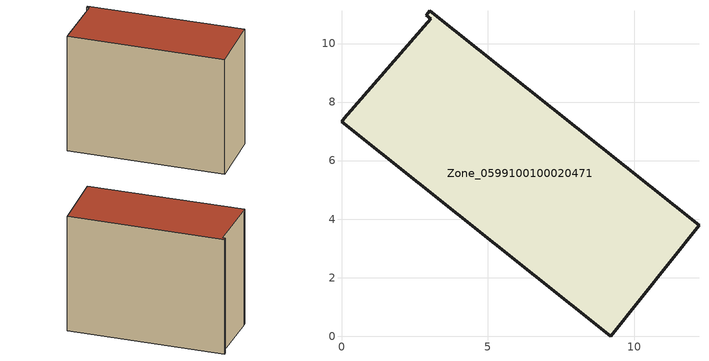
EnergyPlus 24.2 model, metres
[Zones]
Zone_0599100100020471
 floor ground (C_G): 0.1,7.45 3.05,10.84 2.9,10.96 3.02,11.12 12.22,3.79 9.2,0 0,7.33 z0.48
 wall outside (C_F): 9.2,0 12.22,3.79 3.02,11.12 2.9,10.96 3.05,10.84 0.1,7.45 0,7.33 9.2,0 z0.48:9.7
 roof outside (C_R): 3.05,10.84 0.1,7.45 0,7.33 9.2,0 12.22,3.79 3.02,11.12 2.9,10.96 z9.7
[BUILDING]
Pand.0599100100020471: North Axis=0; Terrain=City; Loads Convergence Tolerance Value=0.04; Temperature Convergence Tolerance Value=0.4; Solar Distribution=FullExterior; Maximum Number of Warmup Days=25; Minimum Number of Warmup Days=1
[Site:Location]
Rotterdam.The.Hague.AP_ZH_NLD Design_Conditions: Latitude=51.96; Longitude=4.45; Time Zone=1; Elevation=-4.5
[SITE:GROUNDTEMPERATURE:BUILDINGSURFACE]
18, 18, 18, 18, 18, 18, 18, 18, 18, 18, 18, 18
[MATERIAL] Thermal Absorptance=0.9; Solar Absorptance=0.7; Visible Absorptance=0.7
Name | Roughness | Thickness | Conductivity | Density | Specific Heat
G.TI.2015-2018 | MediumSmooth | 0.15 | 0.0428571 | 540 | 1210
F.TI.2015-2018 | Rough | 0.3 | 0.0666667 | 1920 | 840
R.TI.2015-2018 | MediumRough | 0.2 | 0.0333333 | 1500 | 1000
[CONSTRUCTION]
C_G: G.TI.2015-2018
C_F: F.TI.2015-2018
C_R: R.TI.2015-2018
[ZONE]
Zone_0599100100020471: Type=1; Multiplier=1; Ceiling Height=Autocalculate; Volume=Autocalculate; Floor Area=autocalculate; Part of Total Floor Area=Yes
[ZONEINFILTRATION:DESIGNFLOWRATE]
Infil_Zone_0599100100020471: Zone or ZoneList or Space or SpaceList=Zone_0599100100020471; Schedule=AlwaysOn; Design Flow Rate Calculation Method=Flow/Area; Flow Rate per Floor Area=0.0015; Constant Term Coefficient=1; Temperature Term Coefficient=0; Velocity Term Coefficient=0; Velocity Squared Term Coefficient=0
[HVACTEMPLATE:ZONE:IDEALLOADSAIRSYSTEM]
Zone_0599100100020471: Maximum Heating Supply Air Temperature=50; Minimum Cooling Supply Air Temperature=13; Maximum Heating Supply Air Humidity Ratio=0.0156; Minimum Cooling Supply Air Humidity Ratio=0.0077; Heating Limit=NoLimit; Cooling Limit=NoLimit; Dehumidification Control Type=ConstantSensibleHeatRatio; Cooling Sensible Heat Ratio=0.7; Dehumidification Setpoint=60; Humidification Control Type=None; Humidification Setpoint=30; Outdoor Air Method=None; Outdoor Air Flow Rate per Person=0.00944; Outdoor Air Flow Rate per Zone Floor Area=0; Outdoor Air Flow Rate per Zone=0; Demand Controlled Ventilation Type=None; Outdoor Air Economizer Type=NoEconomizer; Heat Recovery Type=None; Sensible Heat Recovery Effectiveness=0.7; Latent Heat Recovery Effectiveness=0.65
[ZONECONTROL:THERMOSTAT]
ThermostatControl_Zone_0599100100020471: Zone or ZoneList=Zone_0599100100020471; Control Type Schedule=DualSetpointControlType; Control 1=Thermostat_Zone_0599100100020471; Temperature Difference Between Cutout And Setpoint=0
[THERMOSTATSETPOINT:DUALSETPOINT]
Thermostat_Zone_0599100100020471: Heating Setpoint Temperature Schedule=HeatingSetpoint_Zone_0599100100020471; Cooling Setpoint Temperature Schedule=CoolingSetpoint_Zone_0599100100020471
[SCHEDULE:COMPACT]
HeatingSetpoint_Zone_0599100100020471: Through: 12/31, For: AllDays, Until: 24:00, 21
CoolingSetpoint_Zone_0599100100020471: Through: 12/31, For: AllDays, Until: 24:00, 24
DualSetpointControlType: Through: 12/31, For: AllDays, Until: 24:00, 4
AlwaysOn: Through: 12/31, For: AllDays, Until: 24:00, 1
